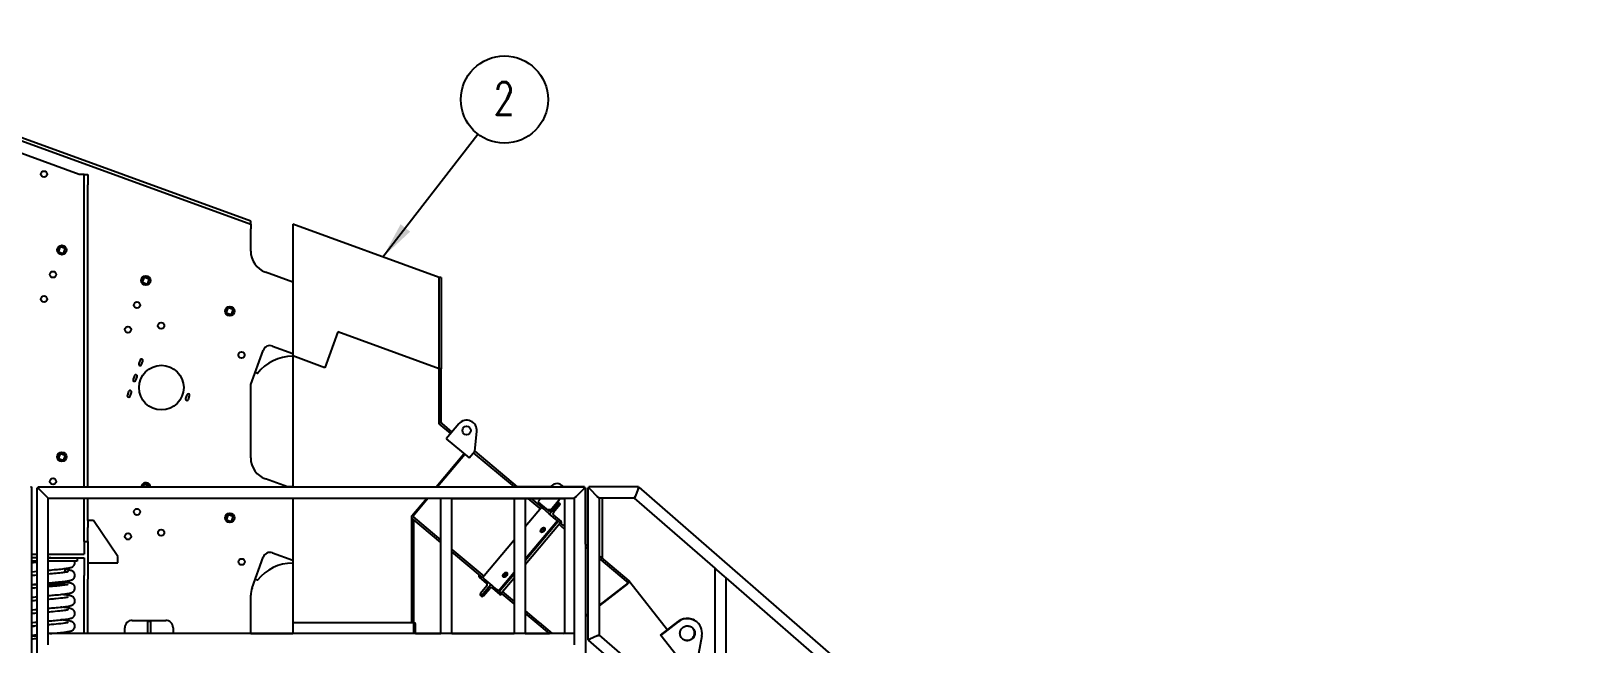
# Model space of a CAD drawing. Header units: millimetres. Extents: x 0 to 55611, y 0 to 32827.
# Drawn here: x 22491 to 27804, y 27102 to 29192 of the extents above; entities that cross this region are included whole.
import ezdxf

# ---------------------------------------------------------------- set-up
doc = ezdxf.new("R2010")
doc.units = ezdxf.units.MM
doc.header["$LTSCALE"] = 10
doc.header["$PDSIZE"] = -1
doc.linetypes.add('SLD-Continua', pattern=[0])
for name, color, linetype in [('CHUTE', 30, 'SLD-Continua'), ('EQUIPO', 30, 'SLD-Continua'), ('SLD-0_0', 7, 'SLD-Continua'), ('STRUC', 5, 'SLD-Continua')]:
    doc.layers.add(name, color=color, linetype=linetype)
doc.styles.add('1', font='romans.shx', dxfattribs={"height": 125})
doc.styles.add('SLDTEXTSTYLE18', font='romans.shx', dxfattribs={"width": 0.75})
doc.dimstyles.new('50', dxfattribs={"dimscale": 0, "dimtxt": 125, "dimasz": 125, "dimexe": 125, "dimexo": 125, "dimgap": 50, "dimtad": 1, "dimdec": 0, "dimlfac": 49.861111, "dimzin": 1, "dimtxsty": '1', "dimcen": 2.5, "dimclrd": 1, "dimclre": 1, "dimadec": 0, "dimazin": 0, "dimtfac": 1, "dimtdec": 0, "dimtmove": 0, "dimatfit": 3, "dimfxl": 1, "dimtzin": 1, "dimarcsym": 0})

# ---------------------------------------------------------------- blocks, each defined once
blk = doc.blocks.new('SW_NOTE_0_4')
at = {"layer": 'SLD-0_0', "color": 0}
blk.add_circle((90.9, 117.7), 148.7, dxfattribs=at)
at = {"layer": 'SLD-0_0', "color": 0, "insert": (89.7, 177.2), "char_height": 111.1, "attachment_point": 2, "style": 'SLDTEXTSTYLE18'}
blk.add_mtext('2', dxfattribs=at)
blk = doc.blocks.new('*D107')
at = {"color": 1, "lineweight": -2, "transparency": 16777216}
for p, q in [((17583.4, 28887.9), (17583.4, 31015.6)), ((29013, 23894.3), (29013, 31015.6)), ((28888, 30890.6), (17708.4, 30890.6))]:
    blk.add_line(p, q, dxfattribs=at)
at = {"color": 1, "transparency": 16777216}
for points in [[(17708.4, 30911.4), (17708.4, 30869.8), (17583.4, 30890.6)], [(28888, 30911.4), (28888, 30869.8), (29013, 30890.6)]]:
    blk.add_solid(points, dxfattribs=at)
at = {"layer": 'Defpoints', "color": 0, "transparency": 16777216}
for p in [(17583.4, 30890.6), (17583.4, 28762.9), (29013, 23769.3)]:
    blk.add_point(p, dxfattribs=at)
at = {"color": 0, "transparency": 16777216, "insert": (23298.2, 31003.1), "char_height": 125, "attachment_point": 5, "style": '1'}
blk.add_mtext('11430', dxfattribs=at)
blk = doc.blocks.new('*D110')
at = {"color": 1, "lineweight": -2, "transparency": 16777216}
for p, q in [((20926, 28448.7), (20926, 30587.3)), ((29013, 23894.3), (29013, 30587.3)), ((21051, 30462.3), (28888, 30462.3))]:
    blk.add_line(p, q, dxfattribs=at)
at = {"color": 1, "transparency": 16777216}
for points in [[(21051, 30483.1), (21051, 30441.4), (20926, 30462.3)], [(28888, 30483.1), (28888, 30441.4), (29013, 30462.3)]]:
    blk.add_solid(points, dxfattribs=at)
at = {"layer": 'Defpoints', "color": 0, "transparency": 16777216}
for p in [(29013, 30462.3), (20926, 28323.7), (29013, 23769.3)]:
    blk.add_point(p, dxfattribs=at)
at = {"color": 0, "transparency": 16777216, "insert": (24969.5, 30574.8), "char_height": 125, "attachment_point": 5, "style": '1'}
blk.add_mtext('8087', dxfattribs=at)

msp = doc.modelspace()

# ---------------------------------------------------------------- hatches: boundary and pattern name
at = {"linetype": 'SLD-Continua', "lineweight": 18}
h = msp.add_hatch(dxfattribs=at)
h.set_pattern_fill('ANSI31', scale=60, angle=3e-322, style=0)
edge = h.paths.add_edge_path(flags=0)
edge.add_line((25074.5, 28953.7), (25085.7, 29004.6))
edge.add_ellipse((25075.2, 29007.3), major_axis=(0, 11.5), ratio=0.939693, start_angle=256.8, end_angle=316.8)
edge.add_line((25082.6, 29015.6), (25045.6, 29052.6))
edge.add_line((25045.6, 29052.6), (25041.5, 29047.9))
edge.add_line((25041.5, 29047.9), (25078.5, 29010.9))
edge.add_ellipse((25075.2, 29007.3), major_axis=(0, 5.07), ratio=0.939693, start_angle=256.8, end_angle=316.8, ccw=False)
edge.add_line((25079.8, 29006.1), (25068.6, 28955.2))
edge.add_ellipse((25064, 28956.3), major_axis=(0, -5.07), ratio=0.939693, start_angle=-13.2, end_angle=76.8, ccw=False)
edge.add_line((25062.9, 28951.4), (25042.8, 28956.4))
edge.add_line((25042.8, 28956.4), (25041.4, 28950.2))
edge.add_line((25041.4, 28950.2), (25061.5, 28945.2))
edge.add_ellipse((25064, 28956.3), major_axis=(0, -11.5), ratio=0.939693, start_angle=346.8, end_angle=436.8)
h = msp.add_hatch(dxfattribs=at)
h.set_pattern_fill('ANSI31', scale=60, angle=3e-322, style=0)
edge = h.paths.add_edge_path(flags=0)
edge.add_line((26887.3, 29004.6), (26898.5, 28953.7))
edge.add_ellipse((26909, 28956.3), major_axis=(0, 11.5), ratio=0.939693, start_angle=103.2, end_angle=193.2)
edge.add_line((26911.4, 28945.2), (26931.5, 28950.2))
edge.add_line((26931.5, 28950.2), (26930.2, 28956.4))
edge.add_line((26930.2, 28956.4), (26910.1, 28951.4))
edge.add_ellipse((26909, 28956.3), major_axis=(0, 5.07), ratio=0.939693, start_angle=103.2, end_angle=193.2, ccw=False)
edge.add_line((26904.3, 28955.2), (26893.1, 29006.1))
edge.add_ellipse((26897.8, 29007.3), major_axis=(0, -5.07), ratio=0.939693, start_angle=223.2, end_angle=283.2, ccw=False)
edge.add_line((26894.5, 29010.9), (26931.5, 29047.9))
edge.add_line((26931.5, 29047.9), (26927.4, 29052.6))
edge.add_line((26927.4, 29052.6), (26890.4, 29015.6))
edge.add_ellipse((26897.8, 29007.3), major_axis=(0, -11.5), ratio=0.939693, start_angle=223.2, end_angle=283.2)
h = msp.add_hatch(dxfattribs=at)
h.set_pattern_fill('ANSI31', scale=60, angle=3e-322, style=0)
edge = h.paths.add_edge_path(flags=0)
edge.add_line((25066.5, 28219.3), (25117.5, 28219.3))
edge.add_line((25117.5, 28219.3), (25117.5, 28230))
edge.add_line((25117.5, 28230), (25066.5, 28230))
edge.add_ellipse((25066.5, 28203.4), major_axis=(0, -26.6), ratio=0.939693, start_angle=180, end_angle=270)
edge.add_line((25041.5, 28203.4), (25041.5, 28051.2))
edge.add_line((25041.5, 28051.2), (25051.5, 28051.2))
edge.add_line((25051.5, 28051.2), (25051.5, 28203.4))
edge.add_ellipse((25066.5, 28203.4), major_axis=(0, 16), ratio=0.939693, start_angle=0, end_angle=90, ccw=False)
h = msp.add_hatch(dxfattribs=at)
h.set_pattern_fill('ANSI32', scale=60, style=0)
edge = h.paths.add_edge_path(flags=0)
edge.add_line((23774, 28138.6), (23749.5, 28138.6))
edge.add_ellipse((23749.5, 28131.4), major_axis=(0, -7.27), ratio=0.939582, start_angle=180, end_angle=270)
edge.add_line((23742.7, 28131.4), (23742.7, 28105.4))
edge.add_ellipse((23749.5, 28105.4), major_axis=(0, -7.27), ratio=0.939582, start_angle=270, end_angle=360)
edge.add_line((23749.5, 28098.1), (23774, 28098.1))
edge.add_ellipse((23774, 28105.4), major_axis=(0, -7.27), ratio=0.939582, start_angle=0, end_angle=90)
edge.add_line((23780.8, 28105.4), (23780.8, 28131.4))
edge.add_ellipse((23774, 28131.4), major_axis=(0, -7.27), ratio=0.939582, start_angle=90, end_angle=180)
edge = h.paths.add_edge_path(flags=0)
edge.add_ellipse((23749.5, 28105.4), major_axis=(0, -3.64), ratio=0.939582, start_angle=270, end_angle=360, ccw=False)
edge.add_line((23746.1, 28105.4), (23746.1, 28131.4))
edge.add_ellipse((23749.5, 28131.4), major_axis=(0, -3.64), ratio=0.939582, start_angle=180, end_angle=270, ccw=False)
edge.add_line((23749.5, 28135), (23774, 28135))
edge.add_ellipse((23774, 28131.4), major_axis=(0, -3.64), ratio=0.939582, start_angle=90, end_angle=180, ccw=False)
edge.add_line((23777.4, 28131.4), (23777.4, 28105.4))
edge.add_ellipse((23774, 28105.4), major_axis=(0, -3.64), ratio=0.939582, start_angle=0, end_angle=90, ccw=False)
edge.add_line((23774, 28101.7), (23749.5, 28101.7))
h = msp.add_hatch(dxfattribs=at)
h.set_pattern_fill('ANSI31', scale=60, angle=3e-322, style=0)
h.paths.add_polyline_path([(27246.7, 28038.3), (27246.7, 27911), (27250.2, 27911), (27250.2, 28038.3)], flags=0)
h = msp.add_hatch(dxfattribs=at)
h.set_pattern_fill('ANSI31', scale=60, angle=3e-322, style=0)
edge = h.paths.add_edge_path(flags=0)
edge.add_line((24882.5, 27945.8), (24917.5, 27945.8))
edge.add_line((24917.5, 27945.8), (24917.5, 27988.5))
edge.add_line((24917.5, 27988.5), (24906.6, 27988.5))
edge.add_spline(control_points=[(24906.6, 27988.5), (24904.4, 27982), (24902.2, 27975.4), (24899.9, 27968.9)], knot_values=[0, 0, 0, 0, 1, 1, 1, 1], weights=[1, 1, 1, 1], degree=3, periodic=0)
edge.add_line((24899.9, 27968.9), (24890.6, 27968.9))
edge.add_spline(control_points=[(24890.6, 27968.9), (24888.4, 27975.4), (24886.2, 27982), (24883.9, 27988.5)], knot_values=[0, 0, 0, 0, 1, 1, 1, 1], weights=[1, 1, 1, 1], degree=3, periodic=0)
edge.add_line((24883.9, 27988.5), (24881.2, 27988.5))
edge.add_spline(control_points=[(24881.2, 27988.5), (24879, 27982), (24876.8, 27975.4), (24874.5, 27968.9)], knot_values=[0, 0, 0, 0, 1, 1, 1, 1], weights=[1, 1, 1, 1], degree=3, periodic=0)
edge.add_line((24874.5, 27968.9), (24865.2, 27968.9))
edge.add_spline(control_points=[(24865.2, 27968.9), (24863, 27975.4), (24860.8, 27982), (24858.5, 27988.5)], knot_values=[0, 0, 0, 0, 1, 1, 1, 1], weights=[1, 1, 1, 1], degree=3, periodic=0)
edge.add_line((24858.5, 27988.5), (24855.8, 27988.5))
edge.add_spline(control_points=[(24855.8, 27988.5), (24853.6, 27982), (24851.4, 27975.4), (24849.1, 27968.9)], knot_values=[0, 0, 0, 0, 1, 1, 1, 1], weights=[1, 1, 1, 1], degree=3, periodic=0)
edge.add_line((24849.1, 27968.9), (24839.8, 27968.9))
edge.add_spline(control_points=[(24839.8, 27968.9), (24837.6, 27975.4), (24835.4, 27982), (24833.1, 27988.5)], knot_values=[0, 0, 0, 0, 1, 1, 1, 1], weights=[1, 1, 1, 1], degree=3, periodic=0)
edge.add_line((24833.1, 27988.5), (24812.5, 27988.5))
edge.add_line((24812.5, 27988.5), (24812.5, 27955.4))
edge.add_spline(control_points=[(24812.5, 27955.4), (24813.2, 27954.7), (24813.8, 27954), (24814.5, 27953.4)], knot_values=[0.000001, 0.000001, 0.000001, 0.000001, 0.002835, 0.002835, 0.002835, 0.002835], weights=[1, 1, 1, 1], degree=3, periodic=0)
edge.add_line((24814.5, 27953.4), (24880.5, 27953.4))
edge.add_spline(control_points=[(24880.5, 27953.4), (24880.5, 27953.4), (24880.5, 27953.4), (24880.6, 27953.4), (24880.8, 27953.4), (24881, 27953.3), (24881.2, 27953.2), (24881.4, 27953.1), (24881.6, 27953), (24881.8, 27952.9), (24882, 27952.7), (24882.1, 27952.6), (24882.2, 27952.4), (24882.3, 27952.2), (24882.4, 27952), (24882.4, 27951.7), (24882.5, 27951.6), (24882.5, 27951.5), (24882.5, 27951.4)], knot_values=[0.006654, 0.006654, 0.006654, 0.006654, 0.006728, 0.006728, 0.006728, 0.007396, 0.007396, 0.007396, 0.008065, 0.008065, 0.008065, 0.008736, 0.008736, 0.008736, 0.00941, 0.00941, 0.00941, 0.009788, 0.009788, 0.009788, 0.009788], weights=[1, 1, 1, 1, 1, 1, 1, 1, 1, 1, 1, 1, 1, 1, 1, 1, 1, 1, 1], degree=3, periodic=0)
edge.add_line((24882.5, 27951.4), (24882.5, 27945.8))
h = msp.add_hatch(dxfattribs=at)
h.set_pattern_fill('ANSI31', scale=60, angle=3e-322, style=0)
edge = h.paths.add_edge_path(flags=0)
edge.add_line((24917.5, 27797), (24882.5, 27797))
edge.add_line((24882.5, 27797), (24882.5, 27788.5))
edge.add_spline(control_points=[(24882.5, 27788.5), (24882.5, 27788.4), (24882.5, 27788.3), (24882.5, 27788.3), (24882.4, 27788), (24882.4, 27787.8), (24882.3, 27787.6), (24882.2, 27787.4), (24882, 27787.2), (24881.9, 27787), (24881.7, 27786.9), (24881.6, 27786.8), (24881.5, 27786.7), (24881.3, 27786.6), (24881.1, 27786.5), (24880.9, 27786.5), (24880.7, 27786.5), (24880.6, 27786.4), (24880.5, 27786.4)], knot_values=[0.010576, 0.010576, 0.010576, 0.010576, 0.010822, 0.010822, 0.010822, 0.011535, 0.011535, 0.011535, 0.012244, 0.012244, 0.012244, 0.012698, 0.012698, 0.012698, 0.013355, 0.013355, 0.013355, 0.01375, 0.01375, 0.01375, 0.01375], weights=[1, 1, 1, 1, 1, 1, 1, 1, 1, 1, 1, 1, 1, 1, 1, 1, 1, 1, 1], degree=3, periodic=0)
edge.add_line((24880.5, 27786.4), (24847.5, 27786.4))
edge.add_line((24847.5, 27786.4), (24847.5, 27747.3))
edge.add_spline(control_points=[(24847.5, 27747.3), (24870.8, 27748.1), (24894.2, 27748.9), (24917.5, 27749.7)], knot_values=[0.147736, 0.147736, 0.147736, 0.147736, 0.217776, 0.217776, 0.217776, 0.217776], weights=[1, 1, 1, 1], degree=3, periodic=0)
edge.add_line((24917.5, 27749.7), (24917.5, 27797))
h = msp.add_hatch(dxfattribs=at)
h.set_pattern_fill('ANSI31', scale=60, angle=3e-322, style=0)
edge = h.paths.add_edge_path(flags=0)
edge.add_spline(control_points=[(27094.5, 27786.4), (27094.4, 27786.4), (27094.2, 27786.5), (27094.1, 27786.5), (27093.9, 27786.5), (27093.7, 27786.6), (27093.5, 27786.7), (27093.3, 27786.8), (27093.1, 27787), (27093, 27787.2), (27092.8, 27787.3), (27092.7, 27787.5), (27092.6, 27787.7), (27092.5, 27788), (27092.5, 27788.2), (27092.5, 27788.4), (27092.5, 27788.4), (27092.5, 27788.5), (27092.5, 27788.5)], knot_values=[0.012313, 0.012313, 0.012313, 0.012313, 0.012695, 0.012695, 0.012695, 0.013359, 0.013359, 0.013359, 0.014022, 0.014022, 0.014022, 0.014698, 0.014698, 0.014698, 0.015394, 0.015394, 0.015394, 0.015484, 0.015484, 0.015484, 0.015484], weights=[1, 1, 1, 1, 1, 1, 1, 1, 1, 1, 1, 1, 1, 1, 1, 1, 1, 1, 1], degree=3, periodic=0)
edge.add_line((27092.5, 27788.5), (27092.5, 27796.5))
edge.add_line((27092.5, 27796.5), (27057.5, 27796.5))
edge.add_line((27057.5, 27796.5), (27057.5, 27749.7))
edge.add_spline(control_points=[(27057.5, 27749.7), (27080.8, 27748.9), (27104.2, 27748.1), (27127.5, 27747.3)], knot_values=[0.147733, 0.147733, 0.147733, 0.147733, 0.217773, 0.217773, 0.217773, 0.217773], weights=[1, 1, 1, 1], degree=3, periodic=0)
edge.add_line((27127.5, 27747.3), (27127.5, 27786.4))
edge.add_line((27127.5, 27786.4), (27094.5, 27786.4))
h = msp.add_hatch(dxfattribs=at)
h.set_pattern_fill('ANSI31', scale=60, angle=3e-322, style=0)
h.paths.add_polyline_path([(25001.5, 27314.9), (25021.5, 27314.9), (25021.5, 27421.5), (25001.5, 27421.5)], flags=0)
h = msp.add_hatch(dxfattribs=at)
h.set_pattern_fill('ANSI31', scale=60, angle=3e-322, style=0)
h.paths.add_polyline_path([(26951.5, 27314.9), (26971.5, 27314.9), (26971.5, 27421.5), (26951.5, 27421.5)], flags=0)
h = msp.add_hatch(dxfattribs=at)
h.set_pattern_fill('ANSI31', scale=60, angle=3e-322, style=0)
h.paths.add_polyline_path([(27250.2, 27303.3), (27250.2, 27434.7), (27246.7, 27434.7), (27246.7, 27303.3)], flags=0)
h = msp.add_hatch(dxfattribs=at)
h.set_pattern_fill('ANSI31', scale=60, angle=3e-322, style=0)
edge = h.paths.add_edge_path(flags=0)
edge.add_line((26887.3, 27261.5), (26898.5, 27210.6))
edge.add_ellipse((26909, 27213.2), major_axis=(0, 11.5), ratio=0.939693, start_angle=103.2, end_angle=193.2)
edge.add_line((26911.4, 27202.1), (26931.5, 27207.1))
edge.add_line((26931.5, 27207.1), (26930.2, 27213.3))
edge.add_line((26930.2, 27213.3), (26910.1, 27208.3))
edge.add_ellipse((26909, 27213.2), major_axis=(0, 5.07), ratio=0.939693, start_angle=103.2, end_angle=193.2, ccw=False)
edge.add_line((26904.3, 27212.1), (26893.1, 27263))
edge.add_ellipse((26897.8, 27264.1), major_axis=(0, -5.07), ratio=0.939693, start_angle=223.2, end_angle=283.2, ccw=False)
edge.add_line((26894.5, 27267.8), (26931.5, 27304.8))
edge.add_line((26931.5, 27304.8), (26927.4, 27309.4))
edge.add_line((26927.4, 27309.4), (26890.4, 27272.5))
edge.add_ellipse((26897.8, 27264.1), major_axis=(0, -11.5), ratio=0.939693, start_angle=223.2, end_angle=283.2)
h = msp.add_hatch(dxfattribs=at)
h.set_pattern_fill('ANSI31', scale=60, angle=3e-322, style=0)
edge = h.paths.add_edge_path(flags=0)
edge.add_line((25066.5, 27181.8), (25117.5, 27181.8))
edge.add_line((25117.5, 27181.8), (25117.5, 27192.4))
edge.add_line((25117.5, 27192.4), (25066.5, 27192.4))
edge.add_ellipse((25066.5, 27165.8), major_axis=(0, -26.6), ratio=0.939693, start_angle=180, end_angle=270)
edge.add_line((25041.5, 27165.8), (25041.5, 27013.6))
edge.add_line((25041.5, 27013.6), (25051.5, 27013.6))
edge.add_line((25051.5, 27013.6), (25051.5, 27165.8))
edge.add_ellipse((25066.5, 27165.8), major_axis=(0, 16), ratio=0.939693, start_angle=0, end_angle=90, ccw=False)

# ---------------------------------------------------------------- linework, layer by layer
at = {"layer": 'CHUTE', "linetype": 'SLD-Continua', "lineweight": 25}
for p, q in [((23884.2, 28351.5), (23384.2, 28533.5)), ((23384.2, 28533.5), (23384.2, 28083.5)), ((23884.2, 28039.8), (23884.2, 28351.5)), ((23890.6, 28351.5), (23884.2, 28351.5)), ((23890.6, 28351.5), (23890.6, 28039.8)), ((23538.6, 28165.6), (23494.1, 28043.5)), ((23884.2, 28039.8), (23538.6, 28165.6)), ((23384.2, 28083.5), (23384.2, 27636.6)), ((23494.1, 28043.5), (23384.2, 28083.5)), ((23884.2, 27857.7), (23884.2, 28040.1)), ((23884.2, 28040.1), (23890.6, 28040.1)), ((23884.2, 27851.8), (23884.2, 28039.8)), ((23890.6, 28039.8), (23884.2, 28039.8)), ((23890.6, 27857.7), (23890.6, 28040.1)), ((23923.3, 27819), (23884.2, 27851.8)), ((23892.9, 27852.8), (23927.3, 27823.9)), ((23950.9, 27851.9), (23908.1, 27800.9)), ((23908.1, 27800.9), (23985.9, 27735.6)), ((24005.2, 27758.6), (24012.5, 27825.7)), ((23873.3, 27636.6), (23968.6, 27750.1)), ((23971.5, 27747.7), (23878.3, 27636.6)), ((23985.9, 27735.6), (24005.2, 27758.6)), ((24140.7, 27636.6), (24001.1, 27753.7)), ((24005.2, 27758.6), (24150.6, 27636.6)), ((24266.1, 27639.2), (24263.9, 27636.6)), ((23384.2, 27598.5), (23384.2, 27173.2)), ((23791, 27538.4), (23841.4, 27598.5)), ((23846.4, 27598.5), (23793.9, 27536)), ((24228.7, 27562.7), (24187.6, 27597.2)), ((24197.5, 27597.2), (24232.8, 27567.6)), ((24230.9, 27597.2), (24221.2, 27585.6)), ((24221.2, 27585.6), (24229.7, 27578.5)), ((24221.9, 27576.7), (24223, 27577.9)), ((24229.7, 27578.5), (24255.2, 27557.1)), ((24293.5, 27583), (24260.9, 27544)), ((24264.2, 27557.9), (24285.6, 27583.4)), ((24295.3, 27575.2), (24273.9, 27549.7)), ((24285.6, 27583.4), (24297.2, 27597.2)), ((24292.3, 27584), (24293.5, 27583)), ((24293.5, 27583), (24294.7, 27581.9)), ((23790.6, 27173.2), (23790.6, 27538.8)), ((23790.6, 27538.8), (23791, 27538.4)), ((23790.6, 27537.9), (23791, 27538.4)), ((23889.5, 27447.5), (23790.6, 27530.5)), ((23796.9, 27523.8), (23790.6, 27523.8)), ((23793.9, 27536), (23791, 27538.4)), ((23793.9, 27536), (23889.5, 27455.7)), ((23796.9, 27523.8), (23796.9, 27173.2)), ((24177.6, 27501.8), (24232.8, 27567.6)), ((24177.6, 27390.9), (24287.4, 27521.8)), ((24177.6, 27391.1), (24287.3, 27521.8)), ((24233.5, 27567), (24232.8, 27567.6)), ((24238.6, 27562.7), (24233.5, 27567)), ((24259, 27545.6), (24238.6, 27562.7)), ((24252.4, 27559.4), (24266.5, 27560.7)), ((24265.8, 27539.9), (24259, 27545.6)), ((24281.2, 27526.9), (24265.8, 27539.9)), ((24274.7, 27540.7), (24300.2, 27519.3)), ((24286.4, 27522.7), (24281.2, 27526.9)), ((24287.3, 27521.8), (24286.4, 27522.7)), ((24287.3, 27521.8), (24287.4, 27521.8)), ((24287.4, 27521.8), (24288.4, 27521)), ((24288.4, 27521), (24289.8, 27519.8)), ((24177.6, 27386), (24289.8, 27519.8)), ((24177.6, 27372.7), (24296.4, 27514.2)), ((24299.8, 27511.4), (24289.8, 27519.8)), ((24311.5, 27493.3), (24292.3, 27509.4)), ((24300.8, 27512.6), (24299.8, 27511.4)), ((24299.8, 27511.4), (24311.5, 27501.6)), ((23927.6, 27423.8), (24035.9, 27332.9)), ((24031.8, 27328), (23927.6, 27415.5)), ((24031.8, 27328), (24139.5, 27456.4)), ((24383.3, 27441.3), (24391.7, 27434.3)), ((24391.7, 27426), (24383.3, 27433.1)), ((24429.8, 27402.3), (24531.5, 27316.9)), ((24529.8, 27310.1), (24429.8, 27394)), ((24020.9, 27337.2), (24019.9, 27335.9)), ((24020.5, 27329.2), (24046.1, 27307.8)), ((24032.5, 27327.4), (24031.8, 27328)), ((24037.6, 27323.1), (24032.5, 27327.4)), ((24058, 27306.1), (24037.6, 27323.1)), ((24086.3, 27282.3), (24139.5, 27345.7)), ((24086.4, 27282.2), (24139.5, 27345.5)), ((24088.8, 27280.2), (24139.5, 27340.6)), ((24095.4, 27274.7), (24139.5, 27327.2)), ((24429.8, 27232), (24529.8, 27310.1)), ((24531.5, 27316.9), (24527.5, 27312.1)), ((24529.3, 27310.6), (24533.3, 27315.4)), ((24529.8, 27310.1), (24534.8, 27314)), ((24531.5, 27316.9), (24533.3, 27315.4)), ((24534.7, 27314), (24533.3, 27315.4)), ((24534.8, 27314), (24535.2, 27313.5)), ((24535.2, 27313.5), (24663.5, 27149.2)), ((24046.8, 27298.9), (24025.4, 27273.3)), ((24026, 27266.6), (24027.2, 27265.6)), ((24027.2, 27265.6), (24059.9, 27304.5)), ((24027.2, 27265.6), (24028.4, 27264.6)), ((24035.1, 27265.2), (24056.6, 27290.7)), ((24064.8, 27300.3), (24058, 27306.1)), ((24080.2, 27287.4), (24064.8, 27300.3)), ((24065.5, 27291.5), (24091, 27270)), ((24085.4, 27283.1), (24080.2, 27287.4)), ((24086.3, 27282.3), (24085.4, 27283.1)), ((24086.3, 27282.3), (24086.4, 27282.2)), ((24086.4, 27282.2), (24087.4, 27281.4)), ((24087.4, 27281.4), (24088.8, 27280.2)), ((24098.8, 27271.8), (24088.8, 27280.2)), ((24097.8, 27270.6), (24098.8, 27271.8)), ((24139.5, 27237.7), (24098.8, 27271.8)), ((24099.5, 27279.6), (24139.5, 27246)), ((24525.2, 27305.6), (24429.8, 27231)), ((24524.8, 27306.2), (24525.2, 27305.6)), ((24177.6, 27214), (24222.4, 27176.4)), ((24217.9, 27171.9), (24177.6, 27205.7)), ((24383.3, 27195.7), (24391.7, 27202.3)), ((23796.9, 27173.2), (23384.2, 27173.2)), ((23384.2, 27173.2), (23384.2, 27168.4)), ((23384.2, 27168.4), (23384.2, 27136.6)), ((23798.5, 27173.2), (23796.9, 27173.2)), ((23796.9, 27173.2), (23796.9, 27136.6)), ((23803.3, 27136.6), (23803.3, 27168.4)), ((24217.9, 27171.9), (24222, 27176.7)), ((24260, 27136.6), (24217.9, 27171.9)), ((24222.4, 27176.4), (24225.4, 27173.9)), ((24225.4, 27173.9), (24269.9, 27136.6)), ((24391.7, 27201.3), (24383.3, 27194.7)), ((24639.9, 27130.7), (24699.9, 27177.7)), ((24640.6, 27129.8), (24700.7, 27176.7)), ((24770.6, 27168.4), (24769.9, 27169.3)), ((24307.6, 27136.6), (24311.5, 27139.6)), ((24311.5, 27138.6), (24308.9, 27136.6)), ((24640.6, 27129.8), (24639.9, 27130.7)), ((24732.3, 27012.5), (24640.6, 27129.8)), ((24780.3, 27129.2), (24763.8, 27037.2))]:
    msp.add_line(p, q, dxfattribs=at)
at = {"layer": 'CHUTE', "linetype": 'SLD-Continua', "lineweight": 25, "flags": 128}
for points in [[(24230.9, 27490), (24231.7, 27491.6), (24232.7, 27493.1), (24234, 27494.5), (24235.3, 27495.8), (24236.8, 27496.8), (24238.2, 27497.6), (24239.7, 27498), (24241.1, 27498.2), (24242.3, 27498), (24243.4, 27497.6), (24244.2, 27496.8), (24244.8, 27495.8), (24245.1, 27494.5), (24245.1, 27493.1), (24244.8, 27491.6), (24244.3, 27490), (24243.5, 27488.4), (24242.5, 27486.9), (24241.2, 27485.5), (24239.9, 27484.2), (24238.4, 27483.2), (24237, 27482.4), (24235.5, 27482), (24234.1, 27481.8), (24232.9, 27482), (24231.8, 27482.4), (24231, 27483.2), (24230.4, 27484.2), (24230.1, 27485.5), (24230.1, 27486.9), (24230.4, 27488.4), (24230.9, 27490)], [(24234.8, 27486.8), (24235.6, 27488.3), (24236.6, 27489.9), (24237.8, 27491.3), (24239.2, 27492.5), (24240.6, 27493.6), (24242.1, 27494.3), (24243.6, 27494.8), (24244.9, 27494.9), (24245, 27494.9)], [(24102.3, 27336.8), (24103.2, 27338.4), (24104.2, 27339.9), (24105.4, 27341.3), (24106.8, 27342.6), (24108.2, 27343.6), (24109.7, 27344.4), (24111.1, 27344.8), (24112.5, 27345), (24113.8, 27344.8), (24114.8, 27344.4), (24115.6, 27343.6), (24116.2, 27342.6), (24116.5, 27341.3), (24116.6, 27339.9), (24116.3, 27338.4), (24115.7, 27336.8), (24114.9, 27335.2), (24113.9, 27333.7), (24112.7, 27332.3), (24111.3, 27331), (24109.9, 27330), (24108.4, 27329.2), (24106.9, 27328.8), (24105.6, 27328.6), (24104.3, 27328.8), (24103.3, 27329.2), (24102.4, 27330), (24101.9, 27331), (24101.5, 27332.3), (24101.5, 27333.7), (24101.8, 27335.2), (24102.3, 27336.8)], [(24106.2, 27333.5), (24107, 27335.1), (24108.1, 27336.7), (24109.3, 27338.1), (24110.6, 27339.3), (24112.1, 27340.3), (24113.6, 27341.1), (24115, 27341.6), (24116.4, 27341.7), (24116.5, 27341.7)], [(24525.2, 27305.6), (24527, 27306.9), (24528.6, 27308.1), (24530.1, 27309.3), (24531.5, 27310.5), (24532.7, 27311.5), (24533.6, 27312.4), (24534.3, 27313.1), (24534.7, 27313.7), (24534.8, 27314)], [(24711.9, 27153.8), (24714, 27156), (24716.3, 27157.9), (24718.8, 27159.6), (24721.5, 27160.9), (24724.4, 27161.9), (24727.3, 27162.6), (24730.3, 27162.9), (24733.3, 27162.8), (24736.2, 27162.4), (24739.1, 27161.7), (24741.9, 27160.6), (24744.6, 27159.2), (24747, 27157.5), (24749.2, 27155.5), (24751.2, 27153.3), (24752.9, 27150.8), (24754.3, 27148.2), (24755.4, 27145.4), (24756.1, 27142.5), (24756.5, 27139.5), (24756.5, 27136.5), (24756.2, 27133.5), (24755.5, 27130.6), (24754.5, 27127.8), (24753.1, 27125.1), (24751.5, 27122.6), (24749.5, 27120.3), (24747.3, 27118.2), (24744.9, 27116.5), (24742.3, 27115), (24739.5, 27113.8), (24736.6, 27113), (24733.7, 27112.5), (24730.7, 27112.4), (24727.7, 27112.6), (24724.7, 27113.1), (24721.9, 27114.1), (24719.2, 27115.3), (24716.6, 27116.9), (24714.3, 27118.7), (24712.2, 27120.8), (24710.3, 27123.2), (24708.8, 27125.7), (24707.5, 27128.5), (24706.6, 27131.3), (24706.1, 27134.3), (24705.9, 27137.2), (24706, 27140.2), (24706.6, 27143.2), (24707.4, 27146.1), (24708.6, 27148.8), (24710.1, 27151.4), (24711.9, 27153.8)]]:
    msp.add_lwpolyline(points, dxfattribs=at)
at = {"layer": 'CHUTE', "linetype": 'SLD-Continua', "lineweight": 25}
msp.add_circle((23977.7, 27829.4), 14.3, dxfattribs=at)
for centre, radius, start, end in [((23896.9, 27857.7), 12.7, 180, 230), ((23896.9, 27857.7), 6.35, 180, 230), ((23977.7, 27829.4), 35, 353.7857, 140), ((24285.5, 27622.8), 25.4, 32.801, 140), ((24226.6, 27574.9), 4.76, 50, 140), ((24289.2, 27580.3), 4.76, 50, 140), ((24291.7, 27578.3), 4.76, 320, 50), ((24259.3, 27561.9), 6.35, 230, 320), ((24278.8, 27545.6), 6.35, 140, 230), ((24242.4, 27483.1), 8.44, 154.3072, 188.6189), ((24252.2, 27477.6), 14.7, 139.682, 156.952), ((24252.3, 27477.8), 14.7, 123.048, 140.318), ((24297.2, 27515.7), 4.76, 320, 50), ((24023.6, 27332.9), 4.76, 140, 230), ((24042, 27302.9), 6.35, 320, 50), ((24113.8, 27329.9), 8.44, 154.3072, 188.6189), ((24116.6, 27329.5), 11.1, 136.2557, 184.5794), ((24117.5, 27330.6), 11.1, 95.4206, 143.7443), ((24123.7, 27324.4), 14.7, 139.682, 156.952), ((24123.8, 27324.6), 14.7, 123.048, 140.318), ((24029.1, 27270.3), 4.76, 140, 230), ((24031.5, 27268.2), 4.76, 230, 320), ((24061.4, 27286.6), 6.35, 50, 140), ((24094.1, 27273.7), 4.76, 230, 320), ((23798.5, 27168.4), 4.76, 0, 90), ((24730.8, 27138.6), 49.8, 38.2024, 128.2448), ((24731.5, 27137.9), 49.6, 349.9328, 128.4237), ((24730.4, 27138.7), 25.4, 219.6964, 36.3036)]:
    msp.add_arc(centre, radius, start, end, dxfattribs=at)
at = {"layer": 'EQUIPO', "linetype": 'SLD-Continua', "lineweight": 25}
for p, q in [((23240.9, 28543.7), (18316.8, 30335.9)), ((18316.8, 30325.2), (23240.9, 28533)), ((22655, 28703), (22401, 28795.4)), ((22673, 28703), (22655, 28703)), ((22673, 28703), (22685, 28703)), ((22673, 28666.9), (22673, 28703)), ((22685, 28703), (22685, 28666.9)), ((22673, 27636.6), (22673, 28666.9)), ((22685, 27636.6), (22685, 28666.9)), ((23240.9, 28533), (23240.9, 28543.7)), ((23240.9, 28533), (23240.9, 28517.1)), ((23240.9, 28441.2), (23240.9, 28517.1)), ((22584.8, 28438), (22592.2, 28458.3)), ((22600.7, 28432.2), (22584.8, 28438)), ((22591.7, 28457), (22607.7, 28451.2)), ((22592.2, 28458.3), (22608.1, 28452.5)), ((22608.1, 28452.5), (22600.7, 28432.2)), ((22871.2, 28333.8), (22878.6, 28354.1)), ((22887.2, 28327.9), (22871.2, 28333.8)), ((22878.1, 28352.8), (22894.1, 28347)), ((22878.6, 28354.1), (22894.6, 28348.3)), ((22894.6, 28348.3), (22887.2, 28327.9)), ((23384.2, 28335.7), (23291, 28369.6)), ((23157.6, 28229.5), (23165, 28249.8)), ((23173.6, 28223.7), (23157.6, 28229.5)), ((23164.5, 28248.6), (23180.5, 28242.7)), ((23165, 28249.8), (23181, 28244)), ((23181, 28244), (23173.6, 28223.7)), ((23315.7, 28117.4), (23384.2, 28092.4)), ((22863.2, 28069.7), (22858.9, 28057.8)), ((22868.6, 28054.3), (22872.9, 28066.2)), ((23240.8, 27986.1), (23283.1, 28102.2)), ((22843.7, 28016), (22839.4, 28004.1)), ((22849, 28000.6), (22853.4, 28012.5)), ((23264.3, 28024), (23255.8, 28027.1)), ((23264.7, 28023.9), (23264.3, 28024.1)), ((23264.7, 28023.9), (23265.2, 28025.3)), ((22824.2, 27962.3), (22819.8, 27950.4)), ((22829.5, 27946.9), (22833.8, 27958.8)), ((23022.7, 27950.9), (23018.4, 27939)), ((23028.1, 27935.4), (23032.4, 27947.4)), ((23240.8, 27735.7), (23240.8, 27986.1)), ((22584.9, 27732.4), (22592.3, 27752.7)), ((22591.9, 27751.4), (22607.8, 27745.6)), ((22592.3, 27752.7), (22608.3, 27746.9)), ((22608.3, 27746.9), (22600.9, 27726.6)), ((22600.9, 27726.6), (22584.9, 27732.4)), ((22874.4, 27636.6), (22878.8, 27648.5)), ((22878.3, 27647.2), (22894.3, 27641.4)), ((22878.8, 27648.5), (22894.7, 27642.7)), ((22894.7, 27642.7), (22892.5, 27636.6)), ((23366.6, 27636.6), (23291, 27664.1)), ((22673, 27450.5), (22673, 27598.5)), ((22685, 27522), (22685, 27598.5)), ((22685, 27522), (22685, 27498.5)), ((22704, 27522), (22685, 27522)), ((22787, 27400), (22704, 27522)), ((23157.8, 27523.9), (23165.2, 27544.2)), ((23173.8, 27518.1), (23157.8, 27523.9)), ((23164.7, 27542.9), (23180.7, 27537.1)), ((23165.2, 27544.2), (23181.2, 27538.4)), ((23181.2, 27538.4), (23173.8, 27518.1)), ((22685, 27450.5), (22685, 27498.5)), ((22673, 27450.5), (22685, 27450.5)), ((22673, 27450.5), (22673, 27407.5)), ((22685, 27450.5), (22685, 27334.9)), ((22492.7, 27407.5), (22512, 27407.5)), ((22512, 27395.5), (22492.7, 27395.5)), ((22512, 27383.5), (22492.7, 27383.5)), ((22550.1, 27407.5), (22673, 27407.5)), ((22559, 27395.5), (22550.1, 27395.5)), ((22550.1, 27395.5), (22673, 27395.5)), ((22559, 27383.5), (22550.1, 27383.5)), ((22649, 27383.5), (22559, 27383.5)), ((22641.1, 27378.5), (22641.1, 27378.5)), ((22649, 27395.5), (22649, 27383.5)), ((22673, 27395.5), (22673, 27334.9)), ((22685, 27378), (22787, 27378)), ((22787, 27378), (22787, 27400)), ((23245.4, 27293.1), (23283, 27396.7)), ((23315.6, 27411.9), (23384.2, 27386.9)), ((22607.5, 27308.5), (22550.1, 27308.5)), ((22602.5, 27303.5), (22607.5, 27308.5)), ((22607.5, 27345.5), (22607.5, 27358.5)), ((22607.5, 27308.5), (22607.5, 27315.1)), ((22673, 27322.2), (22673, 27334.9)), ((22673, 27136.6), (22673, 27322.2)), ((22685, 27334.9), (22685, 27322.2)), ((22685, 27136.6), (22685, 27322.2)), ((23264.5, 27318.4), (23255.7, 27321.6)), ((23264.9, 27318.3), (23264.5, 27318.5)), ((23264.9, 27318.3), (23265.4, 27319.6)), ((22492.7, 27303.5), (22512, 27303.5)), ((22550.1, 27303.5), (22602.5, 27303.5)), ((22641, 27291.8), (22641, 27291.8)), ((23240.8, 27136.6), (23240.8, 27267.1)), ((22811, 27136.6), (22811, 27156.3)), ((22836.4, 27181.7), (22950.7, 27181.7)), ((22888.5, 27178.5), (22898.5, 27178.5)), ((22888.5, 27178.5), (22888.5, 27174.8)), ((22888.5, 27174.8), (22888.5, 27136.6)), ((22898.5, 27178.5), (22898.5, 27174.8)), ((22898.5, 27174.8), (22898.5, 27136.6)), ((22976.1, 27156.3), (22976.1, 27136.6)), ((22492.6, 27128.5), (22512, 27128.5))]:
    msp.add_line(p, q, dxfattribs=at)
at = {"layer": 'EQUIPO', "linetype": 'SLD-Continua', "lineweight": 25, "flags": 128}
for points in [[(22868, 27640.8), (22867.3, 27638.5), (22867.1, 27636.6)], [(22512, 27379.5), (22510, 27379.3), (22504.6, 27378.8), (22498.2, 27378.1), (22492.8, 27377.5), (22492.7, 27377.4)], [(22556.5, 27383.5), (22550.9, 27383), (22550.1, 27382.9)], [(22550.1, 27352.8), (22552.8, 27353), (22557.6, 27353.4), (22563.5, 27354), (22570.3, 27354.6), (22575.9, 27355.1), (22582, 27355.7), (22587.7, 27356.2), (22592.9, 27356.8), (22599.1, 27357.5), (22604.4, 27358.1), (22608.9, 27358.7), (22612.7, 27359.2), (22615.8, 27359.7), (22618.4, 27360.1), (22620.6, 27360.5), (22622.8, 27361), (22625.1, 27361.5), (22627.5, 27362.2), (22630.1, 27363.2), (22632.5, 27364.3), (22634.2, 27365.4), (22635.3, 27366.2), (22636, 27366.9), (22636.6, 27367.4), (22637.4, 27368.3), (22638.5, 27369.8), (22639.7, 27371.9), (22640.7, 27374.8), (22641.1, 27378.5)], [(22641.1, 27378.2), (22640.8, 27381.7), (22640.2, 27383.7)], [(22492.7, 27347.2), (22496.3, 27347.6), (22503.1, 27348.4), (22511, 27349.2), (22512, 27349.3)], [(22512, 27336.2), (22508.2, 27335.8), (22502.6, 27335.2), (22497.6, 27334.7), (22493.2, 27334.2), (22492.7, 27334.1)], [(22618.1, 27347.4), (22618.1, 27347.4), (22617.8, 27347.3), (22616.6, 27347), (22614.5, 27346.6), (22612.3, 27346.2), (22610, 27345.8), (22607.9, 27345.5), (22605.5, 27345.2), (22602.4, 27344.8), (22598.5, 27344.3), (22593.8, 27343.8), (22588.2, 27343.2), (22581.8, 27342.5), (22575.2, 27341.9), (22568.8, 27341.3), (22562.7, 27340.7), (22556.9, 27340.2), (22550.1, 27339.6)], [(22550.1, 27309.5), (22553.6, 27309.8), (22558.3, 27310.2), (22564.1, 27310.7), (22569, 27311.1), (22574.4, 27311.6), (22580.2, 27312.2), (22585.9, 27312.7), (22592.9, 27313.4), (22598.9, 27314.1), (22604.1, 27314.7), (22608.5, 27315.3), (22612.1, 27315.8), (22615.2, 27316.2), (22618.1, 27316.7), (22621, 27317.3), (22623.9, 27317.9), (22626.7, 27318.6), (22629.2, 27319.5), (22630.7, 27320.1), (22632.5, 27321), (22634, 27321.9), (22635.5, 27323.1), (22637, 27324.6), (22638.3, 27326.1), (22639.2, 27327.7), (22640, 27329.4), (22640.8, 27332.2), (22641.1, 27335.1)], [(22641.1, 27334.9), (22641, 27337.2), (22640.6, 27339.2), (22640, 27340.8), (22639.4, 27342.2), (22638.7, 27343.5), (22637.8, 27344.8), (22636.6, 27346.1), (22634.5, 27348), (22632.5, 27349.3), (22630.1, 27350.5), (22627.8, 27351.3), (22625.2, 27352), (22622.4, 27352.7), (22619.6, 27353.3), (22617.1, 27353.7), (22614.2, 27354.2), (22610.9, 27354.7), (22607.5, 27355.1)], [(22641.1, 27291.5), (22640.9, 27294.5), (22640.3, 27296.9), (22639.5, 27298.7), (22638.9, 27299.9), (22638.4, 27300.6), (22637.8, 27301.4), (22637, 27302.4), (22635.7, 27303.7), (22634.7, 27304.5), (22633.4, 27305.4), (22632, 27306.3), (22629.6, 27307.4), (22627.1, 27308.2), (22624.7, 27308.9), (22622.3, 27309.4), (22619.9, 27309.9), (22617.5, 27310.3), (22614.3, 27310.8), (22611.2, 27311.3), (22607.5, 27311.8), (22607.5, 27311.8)], [(22492.7, 27303.8), (22494, 27304), (22500.2, 27304.7), (22507.4, 27305.5), (22512, 27306)], [(22512, 27292.8), (22509.8, 27292.6), (22503.1, 27292), (22497.3, 27291.3), (22492.7, 27290.8)], [(22492.7, 27292.8), (22496.3, 27292.4), (22501.8, 27291.8)], [(22492.7, 27260.5), (22493, 27260.6), (22499.1, 27261.3), (22506.2, 27262.1), (22511.5, 27262.6), (22512, 27262.7)], [(22618.3, 27304.1), (22618.2, 27304.1), (22617.7, 27304), (22616.9, 27303.8), (22615.3, 27303.4), (22613, 27303), (22610.2, 27302.5), (22605.5, 27301.9), (22600.4, 27301.2), (22596.8, 27300.8), (22592.9, 27300.3), (22588.4, 27299.9), (22583.3, 27299.3), (22577.6, 27298.8), (22571.4, 27298.2), (22564.6, 27297.6), (22557.3, 27296.9), (22550.7, 27296.3), (22550.1, 27296.3)], [(22550.1, 27266.1), (22552.4, 27266.3), (22557.2, 27266.8), (22563, 27267.3), (22568, 27267.7), (22573.5, 27268.2), (22579.4, 27268.8), (22585.3, 27269.3), (22592.4, 27270.1), (22598.5, 27270.7), (22603.7, 27271.3), (22608.1, 27271.9), (22611.8, 27272.4), (22614.8, 27272.8), (22617.2, 27273.2), (22619.5, 27273.7), (22622, 27274.1), (22624.6, 27274.7), (22627, 27275.4), (22629.2, 27276.1), (22630.7, 27276.7), (22632.5, 27277.7), (22634, 27278.6), (22635.5, 27279.8), (22637, 27281.2), (22638.2, 27282.8), (22639.2, 27284.4), (22640, 27286.1), (22640.8, 27288.9), (22641.1, 27291.8)], [(22618.2, 27260.8), (22618.1, 27260.8), (22617.6, 27260.6), (22616.7, 27260.4), (22615.4, 27260.1), (22613.8, 27259.8), (22611.1, 27259.4), (22607.8, 27258.9), (22604.1, 27258.4), (22598.1, 27257.6), (22591.7, 27256.9), (22584.4, 27256.1), (22576.2, 27255.3), (22571.7, 27254.9), (22567, 27254.5), (22562, 27254), (22557.1, 27253.6), (22551.5, 27253.1), (22550.1, 27253)], [(22641.1, 27248.2), (22641, 27250.4), (22640.6, 27252.3), (22639.5, 27255.4), (22638.3, 27257.5), (22637.1, 27258.9), (22635.5, 27260.5), (22633.7, 27261.9), (22631.8, 27263), (22629, 27264.2), (22626.7, 27265), (22624.8, 27265.5), (22622.9, 27266), (22618.5, 27266.8), (22613.4, 27267.7), (22607.6, 27268.5), (22601.4, 27269.2), (22594.7, 27270), (22593.1, 27270.1)], [(22492.6, 27217.2), (22497.4, 27217.8), (22504.2, 27218.5), (22509.3, 27219.1), (22512, 27219.3)], [(22512, 27206.2), (22507.9, 27205.8), (22502.3, 27205.2), (22496.9, 27204.6), (22492.6, 27204.1)], [(22512, 27249.5), (22506.4, 27249), (22500.6, 27248.4), (22495.5, 27247.8), (22492.7, 27247.5)], [(22492.7, 27249.5), (22496.3, 27249.1), (22501.8, 27248.5)], [(22550.1, 27222.8), (22551.1, 27222.9), (22556, 27223.3), (22562, 27223.9), (22567.2, 27224.3), (22572.9, 27224.8), (22578.5, 27225.4), (22583.6, 27225.8), (22590.8, 27226.6), (22597, 27227.2), (22602.1, 27227.8), (22606.3, 27228.3), (22610.1, 27228.8), (22614.8, 27229.5), (22619.3, 27230.3), (22623.3, 27231.1), (22626.7, 27232), (22627.9, 27232.3), (22629.2, 27232.8), (22630.8, 27233.4), (22632.4, 27234.3), (22634.1, 27235.3), (22635.6, 27236.5), (22636.5, 27237.3), (22637.4, 27238.3), (22639.1, 27240.7), (22640.5, 27244.1), (22640.9, 27246.2), (22641.1, 27248.5)], [(22618.1, 27217.4), (22618.1, 27217.4), (22617.8, 27217.4), (22616.9, 27217.1), (22615.4, 27216.8), (22613.7, 27216.5), (22611.2, 27216), (22608.6, 27215.6), (22605.9, 27215.3), (22602.6, 27214.8), (22598.6, 27214.3), (22593.8, 27213.8), (22588.1, 27213.2), (22581.5, 27212.5), (22573.9, 27211.8), (22566.5, 27211.1), (22559.9, 27210.5), (22554.1, 27210), (22550.4, 27209.7), (22550.1, 27209.6)], [(22550.1, 27179.5), (22551, 27179.5), (22556.1, 27180), (22562.3, 27180.5), (22567.6, 27181), (22573.4, 27181.6), (22578.8, 27182.1), (22583.8, 27182.5), (22590.9, 27183.3), (22596.9, 27183.9), (22601.9, 27184.5), (22606.1, 27185), (22609.8, 27185.5), (22614.6, 27186.2), (22619.1, 27186.9), (22623.1, 27187.7), (22626.5, 27188.6), (22627.9, 27189), (22629.7, 27189.7), (22631.6, 27190.5), (22633.6, 27191.7), (22635.2, 27192.9), (22636.1, 27193.6), (22636.8, 27194.3), (22637.5, 27195.1), (22638.3, 27196.3), (22639.3, 27197.8), (22640.2, 27199.8), (22640.8, 27202.3), (22641.1, 27205.2)], [(22641.1, 27204.9), (22641, 27207.1), (22640.6, 27209), (22639.5, 27212.1), (22638.2, 27214.2), (22637.1, 27215.6), (22635, 27217.7), (22633.1, 27219), (22630.3, 27220.4), (22627.9, 27221.3), (22625.2, 27222.1), (22621.9, 27222.8), (22618, 27223.6), (22613.6, 27224.3), (22608.9, 27225), (22603.1, 27225.7), (22596.8, 27226.4), (22593.1, 27226.8)], [(22492.6, 27173.9), (22497.5, 27174.4), (22504.4, 27175.2), (22509.6, 27175.8), (22512, 27176)], [(22512, 27162.9), (22507.9, 27162.5), (22502.7, 27161.9), (22496.6, 27161.3), (22492.6, 27160.8)], [(22618.2, 27174.1), (22618.1, 27174.1), (22617.5, 27174), (22616.4, 27173.7), (22614.9, 27173.4), (22613.3, 27173.1), (22610.8, 27172.7), (22608.1, 27172.2), (22604.9, 27171.8), (22599.3, 27171.1), (22592.7, 27170.3), (22585, 27169.5), (22576.9, 27168.7), (22568.4, 27167.9), (22559.8, 27167.2), (22554.1, 27166.7), (22550.1, 27166.3)], [(22555, 27136.6), (22556.5, 27136.7), (22561.7, 27137.2), (22567.4, 27137.7), (22573.5, 27138.2), (22580.1, 27138.9), (22586.9, 27139.5), (22593.6, 27140.2), (22599.3, 27140.8), (22604.1, 27141.4), (22608.1, 27141.9), (22611.4, 27142.4), (22614.1, 27142.8), (22616.3, 27143.1), (22618.8, 27143.5), (22621.4, 27144), (22624, 27144.6), (22626.3, 27145.2), (22627.4, 27145.5), (22628.4, 27145.9), (22629.6, 27146.3), (22631.2, 27147), (22633.1, 27148), (22634.6, 27149), (22635.4, 27149.7), (22636.1, 27150.3), (22636.7, 27150.9), (22637.5, 27151.9), (22638.6, 27153.4), (22639.8, 27155.5), (22640.7, 27158.3), (22641.1, 27161.8)], [(22641.1, 27161.5), (22641, 27163.8), (22640.6, 27165.7), (22639.5, 27168.7), (22638.4, 27170.6), (22637.5, 27171.8), (22635.9, 27173.5), (22634.5, 27174.7), (22633.1, 27175.6), (22631.4, 27176.5), (22629.4, 27177.4), (22627, 27178.2), (22624.5, 27178.9), (22621.6, 27179.6), (22619, 27180.1), (22616.6, 27180.5), (22614.8, 27180.8), (22612.7, 27181.1), (22609.8, 27181.5), (22606, 27182), (22602.3, 27182.5), (22598, 27183), (22593.1, 27183.5)], [(22492.6, 27130.5), (22495, 27130.8), (22499.8, 27131.4), (22504.2, 27131.9), (22509.2, 27132.4), (22512, 27132.7)], [(22512, 27119.5), (22507.8, 27119.1), (22502.3, 27118.6), (22497.4, 27118), (22493, 27117.5), (22492.6, 27117.5)]]:
    msp.add_lwpolyline(points, dxfattribs=at)
at = {"layer": 'EQUIPO', "linetype": 'SLD-Continua', "lineweight": 25}
for centre, radius in [((22535.5, 28703.9), 10.5), ((22596.4, 28445.1), 16), ((22566, 28361.5), 10.7), ((22882.8, 28340.9), 16), ((22535.5, 28277.9), 10.7), ((22852.4, 28257.3), 10.7), ((23169.2, 28236.7), 16), ((22821.9, 28173.6), 10.7), ((22935.1, 28186.7), 10.7), ((22935.9, 27975.7), 76.2), ((23209.4, 28086.9), 10.8), ((22596.6, 27739.5), 16), ((22566.1, 27655.9), 10.7), ((22852.6, 27551.7), 10.7), ((23169.4, 27531), 16), ((22822.1, 27468), 10.8), ((22935.2, 27481.1), 10.7), ((23209.6, 27381.3), 10.7)]:
    msp.add_circle(centre, radius, dxfattribs=at)
for centre, radius, start, end in [((23317.1, 28441.2), 76.2, 179.9948, 250), ((23307, 28093.5), 25.4, 70, 160), ((22863.7, 28056), 5.16, 160, 340), ((22868.1, 28068), 5.16, 340, 160), ((23383.1, 27932.8), 149.8, 89.5869, 142.5077), ((22844.2, 28002.3), 5.16, 160, 340), ((22848.5, 28014.3), 5.16, 340, 160), ((22824.7, 27948.6), 5.16, 160, 340), ((22829, 27960.6), 5.16, 340, 160), ((23027.6, 27949.1), 5.16, 340, 160), ((23023.2, 27937.2), 5.16, 160, 340), ((23317, 27735.7), 76.2, 179.9948, 250), ((22883, 27635.3), 16, 4.6611, 160), ((23383.3, 27227.2), 149.8, 89.6544, 142.5077), ((23306.9, 27388), 25.4, 70, 160), ((23317, 27267.1), 76.2, 160, 179.9948), ((22551.1, 27688.9), 486.2, 263.0973, 264.1843), ((22550.8, 27641.1), 481.8, 263.0657, 264.1648), ((22836.4, 27156.3), 25.4, 90, 180), ((22950.7, 27156.3), 25.4, 0, 90), ((22558.3, 26778.1), 363.7, 80.2543, 84.5111)]:
    msp.add_arc(centre, radius, start, end, dxfattribs=at)
at = {"layer": 'STRUC', "linetype": 'SLD-Continua', "lineweight": 25}
for p, q in [((22489.4, 27637.3), (22492.8, 27637.3)), ((22492.8, 27637.3), (22492.4, 26477.3)), ((22512, 26452.6), (22512, 27633.6)), ((22515, 27633.6), (22512, 27633.6)), ((22515, 27636.6), (22515, 27633.6)), ((22515, 27636.6), (24380.3, 27636.6)), ((22515, 27633.6), (22518.1, 27630.5)), ((22518.1, 27630.5), (22515, 27633.6)), ((22518.1, 27630.5), (22544, 27604.6)), ((22892.5, 27636.6), (22874.4, 27636.6)), ((23384.2, 27636.6), (23366.5, 27636.6)), ((24263.9, 27636.6), (24150.6, 27636.6)), ((24380.5, 27636.6), (24306.9, 27636.6)), ((24351.3, 27604.6), (24377.2, 27630.5)), ((24377.2, 27630.5), (24380.3, 27633.6)), ((24380.3, 27633.6), (24377.2, 27630.5)), ((24380.3, 27633.6), (24380.3, 27636.6)), ((24383.3, 27633.6), (24380.3, 27633.6)), ((24380.5, 27633.6), (24380.5, 27636.6)), ((24383.5, 27633.6), (24380.5, 27633.6)), ((24383.3, 27633.6), (24383.3, 26452.6)), ((24383.5, 27441.1), (24383.5, 27633.6)), ((24391.7, 27633.6), (24391.7, 27115.6)), ((24391.7, 27633.6), (24394.7, 27633.6)), ((24394.7, 27633.6), (24394.7, 27636.6)), ((24564.2, 27636.6), (24394.7, 27636.6)), ((24394.7, 27633.6), (24397.8, 27630.5)), ((24397.8, 27630.5), (24394.7, 27633.6)), ((24397.8, 27630.5), (24423.7, 27604.6)), ((24563, 27630.5), (24553.3, 27604.6)), ((24564.2, 27633.8), (24563, 27630.5)), ((24563, 27630.5), (24564.2, 27633.8)), ((24564.2, 27636.6), (24564.2, 27633.8)), ((24564.2, 27633.8), (24566, 27635.9)), ((26900.7, 25606.4), (24566, 27635.9)), ((22544, 27604.6), (22550.1, 27598.5)), ((22550.1, 27598.5), (22544, 27604.6)), ((22550.1, 27136.6), (22550.1, 27598.5)), ((22550.1, 27598.5), (24345.2, 27598.5)), ((23889.5, 27136.6), (23889.5, 27598.5)), ((23926.3, 27598.5), (23927.6, 27597.2)), ((23927.6, 27597.2), (23926.3, 27598.5)), ((23927.6, 27136.6), (23927.6, 27597.2)), ((23927.6, 27597.2), (24139.5, 27597.2)), ((24139.5, 27597.2), (24139.5, 27136.6)), ((24139.5, 27597.2), (24147.1, 27597.2)), ((24147.1, 27597.2), (24170, 27597.2)), ((24170, 27597.2), (24177.6, 27597.2)), ((24177.6, 27597.2), (24177.6, 27136.6)), ((24177.6, 27597.2), (24311.5, 27597.2)), ((24311.5, 27598.5), (24311.5, 27136.6)), ((24345.2, 27598.5), (24351.3, 27604.6)), ((24351.3, 27604.6), (24345.2, 27598.5)), ((24345.2, 27598.5), (24345.2, 27136.6)), ((24423.7, 27604.6), (24429.8, 27598.5)), ((24429.8, 27598.5), (24423.7, 27604.6)), ((24551, 27598.5), (24429.8, 27598.5)), ((24429.8, 27598.5), (24429.8, 27131.7)), ((24440.9, 27393), (24440.9, 27598.5)), ((24553.3, 27604.6), (24551, 27598.5)), ((24551, 27598.5), (24553.3, 27604.6)), ((24825.8, 27359.6), (24551, 27598.5)), ((24825.8, 26787.5), (24825.8, 27359.6)), ((24831.9, 27354.3), (24825.8, 27359.6)), ((24857.9, 27331.8), (24831.9, 27354.3)), ((24863.9, 27326.5), (24857.9, 27331.8)), ((25957.9, 26375.5), (24863.9, 27326.5)), ((24863.9, 26754.3), (24863.9, 27326.5)), ((24345.2, 27136.6), (22550.1, 27136.6)), ((22550.1, 27130.5), (22550.1, 27136.6)), ((22550.1, 27104.6), (22550.1, 27130.5)), ((22550.1, 27098.5), (22550.1, 27104.6)), ((23240.8, 27136.6), (23384.2, 27136.6)), ((23803.3, 27136.6), (23889.5, 27136.6)), ((23927.6, 27136.6), (24139.5, 27136.6)), ((24177.6, 27136.6), (24260, 27136.6)), ((24345.2, 27136.6), (24345.2, 27130.5)), ((24345.2, 27130.5), (24345.2, 27104.6)), ((24345.2, 27104.6), (24345.2, 27098.5)), ((24394.4, 27115.6), (24391.7, 27115.6)), ((24392.6, 27113.6), (24394.4, 27115.6)), ((24392.6, 27113.6), (24825.8, 26737)), ((24397.8, 27117.1), (24394.4, 27115.6)), ((24394.4, 27115.6), (24397.8, 27117.1)), ((24423.7, 27129), (24397.8, 27117.1)), ((24429.8, 27131.7), (24423.7, 27129)), ((24423.7, 27129), (24429.8, 27131.7)), ((24429.8, 27131.7), (24825.8, 26787.5))]:
    msp.add_line(p, q, dxfattribs=at)

# ---------------------------------------------------------------- block references
at = {"layer": 'SLD-0_0'}
msp.add_blockref('SW_NOTE_0_4', (24015.9, 28840.5), dxfattribs=at)

# ---------------------------------------------------------------- dimensions: what is measured, and where the dimension line sits
for base, p1, p2, override, picture, middle in [((17583.4, 30890.6), (29013, 23769.3), (17583.4, 28762.9), {"dimscale": 1, "dimlfac": 1}, '*D107', (23298.2, 31003.1)), ((29013, 30462.3), (20926, 28323.7), (29013, 23769.3), {"dimscale": 1, "dimlfac": 1, "dimtmove": 1}, '*D110', (24969.5, 30574.8))]:
    dim = msp.add_linear_dim(base=base, p1=p1, p2=p2, dimstyle='50', override=override)
    dim.commit()
    dim.dimension.update_dxf_attribs({"geometry": picture, "text_midpoint": middle})

# ---------------------------------------------------------------- leaders
msp.add_leader([(23692.3, 28421.3), (24015.9, 28840.5)], dimstyle='50', override={"dimscale": 1, "dimlfac": 1})

doc.saveas('drawing.dxf')
